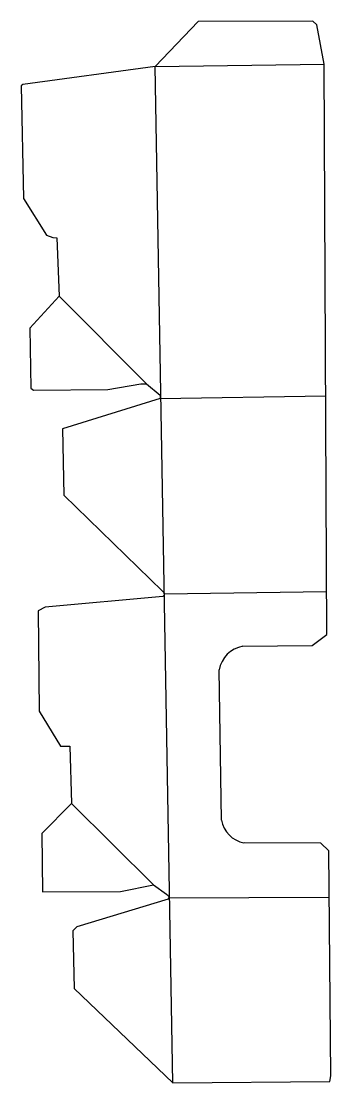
# Model space of a CAD drawing. Header units: inches. Extents: x 0.31 to 0.65, y 0.16 to 1.31.
import ezdxf

# ---------------------------------------------------------------- set-up
doc = ezdxf.new("R2010")
doc.units = ezdxf.units.IN
doc.header["$MEASUREMENT"] = 0
doc.layers.add('CREASES', color=130, linetype='Continuous')
doc.layers.add('OUTLINE', color=10, linetype='Continuous')

msp = doc.modelspace()

# ---------------------------------------------------------------- linework, layer by layer
at = {"layer": 'CREASES'}
for p, q in [((0.4603, 1.2654), (0.6441, 1.268)), ((0.4796, 0.1593), (0.4603, 1.2654)), ((0.3562, 1.0155), (0.4512, 0.9201)), ((0.4657, 0.904), (0.6458, 0.9068)), ((0.6467, 0.6936), (0.4703, 0.6909)), ((0.3695, 0.4633), (0.4587, 0.3748)), ((0.6496, 0.3609), (0.4749, 0.3604))]:
    msp.add_line(p, q, dxfattribs=at)
at = {"layer": 'OUTLINE'}
for points in [[(0.5556, 0.6345), (0.6311, 0.6352), (0.647, 0.6473), (0.6441, 1.268), (0.6362, 1.3106), (0.6319, 1.3146), (0.507, 1.3144), (0.4603, 1.2654), (0.3168, 1.2458), (0.3149, 1.2442), (0.3174, 1.1217), (0.3423, 1.0816), (0.3492, 1.0791), (0.3536, 1.0789), (0.3562, 1.0155), (0.3244, 0.9806), (0.3255, 0.9153), (0.3283, 0.913), (0.4089, 0.9138), (0.445, 0.9201), (0.4512, 0.9201), (0.4657, 0.9078), (0.4657, 0.904), (0.3599, 0.8709), (0.3613, 0.7989), (0.4683, 0.6943), (0.4701, 0.6925), (0.4703, 0.6912), (0.4701, 0.6899), (0.4694, 0.6891), (0.4689, 0.6885), (0.3408, 0.6768), (0.3333, 0.6731), (0.3345, 0.5639), (0.3576, 0.5257), (0.3676, 0.5256), (0.3695, 0.4633), (0.3373, 0.4305), (0.338, 0.3672), (0.4228, 0.3674), (0.4587, 0.3748), (0.4729, 0.3645), (0.4745, 0.3633), (0.4753, 0.3617), (0.4749, 0.3604), (0.4745, 0.3592), (0.3753, 0.3292), (0.3711, 0.3246), (0.3723, 0.262), (0.4796, 0.1593), (0.6502, 0.1609)], [(0.5324, 0.4452), (0.53, 0.6087)], [(0.6502, 0.1609), (0.6512, 0.167), (0.6492, 0.4119), (0.6404, 0.42), (0.557, 0.4205)]]:
    msp.add_lwpolyline(points, dxfattribs=at)
for centre, radius, start, end in [((0.561, 0.6035), 0.0314, 99.8953, 170.5141), ((0.5624, 0.4505), 0.0305, 190.0014, 259.7477)]:
    msp.add_arc(centre, radius, start, end, dxfattribs=at)

doc.saveas('drawing.dxf')
